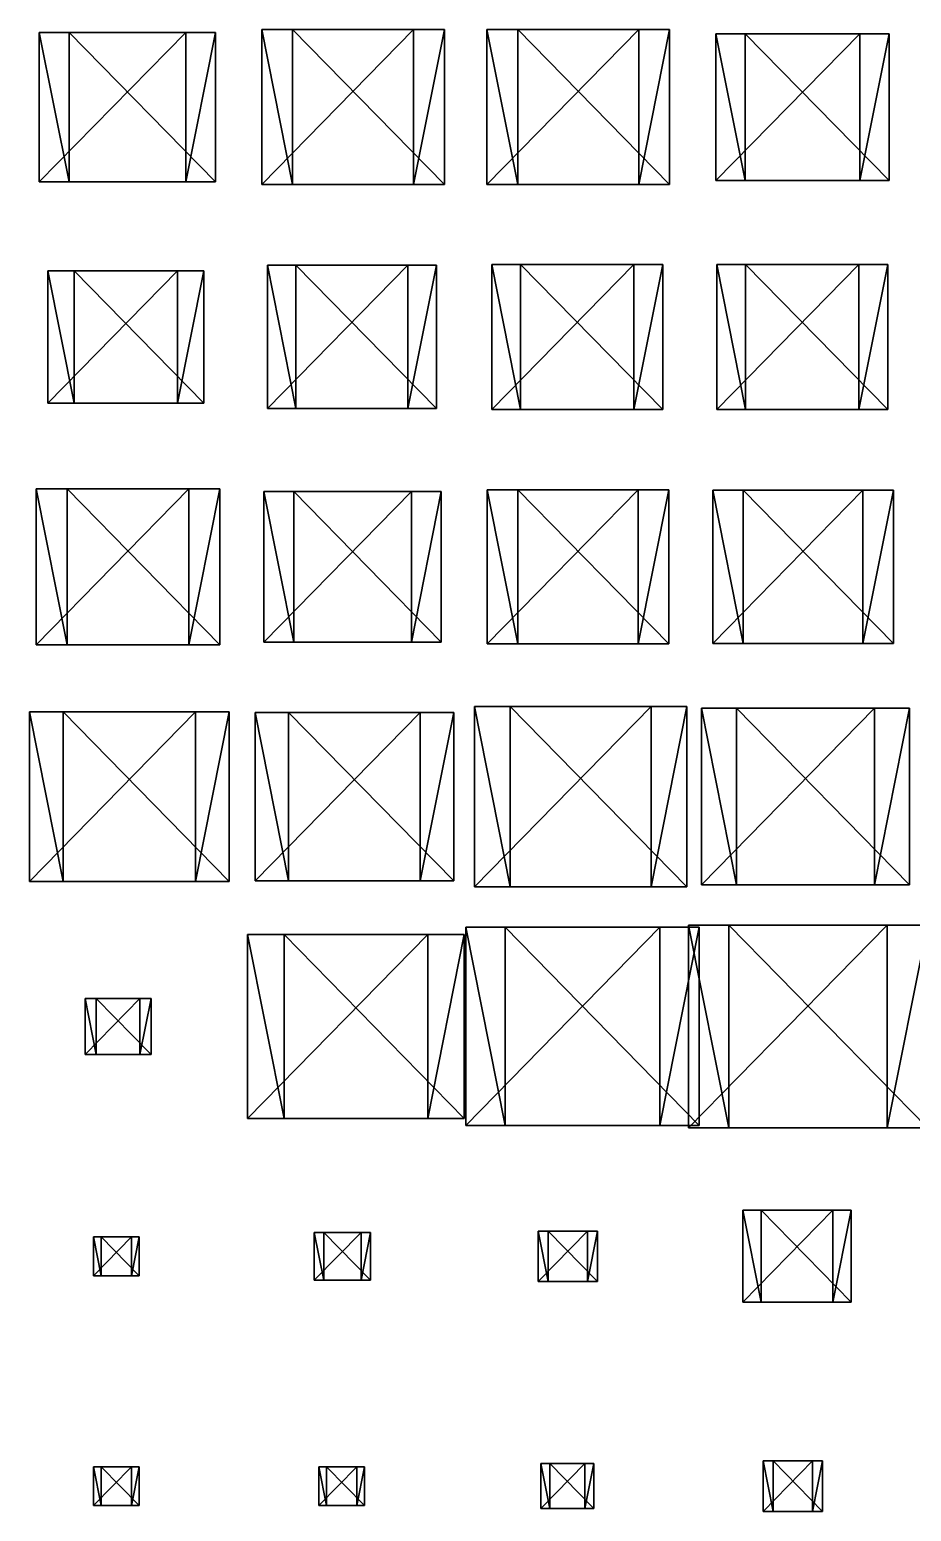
# Model space of a CAD drawing. Header units: metres. Extents: x -316 to 301, y -240 to 227.
# Drawn here: x -141.3 to -72.2, y -233 to -116.9 of the extents above; entities that cross this region are included whole.
import ezdxf

# ---------------------------------------------------------------- set-up
doc = ezdxf.new("R2010")
doc.units = ezdxf.units.M

msp = doc.modelspace()

# ---------------------------------------------------------------- linework, layer by layer
for points in [[(-140.50945, -128.85883, -452.07672), (-140.50945, -117.141174, -452.07672), (-129.02538, -117.141174, -454.40466), (-129.02527, -117.141075, -454.40457)], [(-138.1815, -128.85883, -440.59265), (-138.1815, -117.141174, -440.59265), (-140.50945, -117.141174, -452.07672), (-140.50934, -117.141075, -452.07663)], [(-140.50945, -117.141174, -452.07672), (-138.1815, -117.141174, -440.59265), (-126.69743, -117.141174, -442.9206), (-126.697334, -117.141075, -442.9205)], [(-126.69743, -117.141174, -442.9206), (-129.02538, -117.141174, -454.40466), (-140.50945, -117.141174, -452.07672), (-140.50934, -117.141075, -452.07663)], [(-129.02538, -117.141174, -454.40466), (-129.02538, -128.85883, -454.40466), (-140.50945, -128.85883, -452.07672), (-140.50934, -128.85872, -452.07663)], [(-140.50945, -117.141174, -452.07672), (-140.50945, -128.85883, -452.07672), (-138.1815, -128.85883, -440.59265), (-138.1814, -128.85872, -440.59256)], [(-126.69743, -128.85883, -442.9206), (-126.69743, -117.141174, -442.9206), (-138.1815, -117.141174, -440.59265), (-138.1814, -117.141075, -440.59256)], [(-138.1815, -117.141174, -440.59265), (-138.1815, -128.85883, -440.59265), (-126.69743, -128.85883, -442.9206), (-126.697334, -128.85872, -442.9205)], [(-129.02538, -128.85883, -454.40466), (-129.02538, -117.141174, -454.40466), (-126.69743, -117.141174, -442.9206), (-126.697334, -117.141075, -442.9205)], [(-126.69743, -117.141174, -442.9206), (-126.69743, -128.85883, -442.9206), (-129.02538, -128.85883, -454.40466), (-129.02527, -128.85872, -454.40457)], [(-123.075806, -129.07059, -455.6107), (-123.075806, -116.92941, -455.6107), (-111.17664, -116.92941, -458.02277), (-111.176544, -116.92931, -458.02267)], [(-120.66372, -129.07059, -443.71155), (-120.66372, -116.92941, -443.71155), (-123.075806, -116.92941, -455.6107), (-123.07571, -116.92931, -455.6106)], [(-123.075806, -116.92941, -455.6107), (-120.66372, -116.92941, -443.71155), (-108.76456, -116.92941, -446.12363), (-108.76446, -116.92931, -446.12354)], [(-108.76456, -116.92941, -446.12363), (-111.17664, -116.92941, -458.02277), (-123.075806, -116.92941, -455.6107), (-123.07571, -116.92931, -455.6106)], [(-111.17664, -116.92941, -458.02277), (-111.17664, -129.07059, -458.02277), (-123.075806, -129.07059, -455.6107), (-123.07571, -129.07048, -455.6106)], [(-123.075806, -116.92941, -455.6107), (-123.075806, -129.07059, -455.6107), (-120.66372, -129.07059, -443.71155), (-120.66362, -129.07048, -443.71146)], [(-108.76456, -129.07059, -446.12363), (-108.76456, -116.92941, -446.12363), (-120.66372, -116.92941, -443.71155), (-120.66362, -116.92931, -443.71146)], [(-120.66372, -116.92941, -443.71155), (-120.66372, -129.07059, -443.71155), (-108.76456, -129.07059, -446.12363), (-108.76446, -129.07048, -446.12354)], [(-111.17664, -129.07059, -458.02277), (-111.17664, -116.92941, -458.02277), (-108.76456, -116.92941, -446.12363), (-108.76446, -116.92931, -446.12354)], [(-108.76456, -116.92941, -446.12363), (-108.76456, -129.07059, -446.12363), (-111.17664, -129.07059, -458.02277), (-111.176544, -129.07048, -458.02267)], [(-105.4346, -129.07059, -459.18674), (-105.4346, -116.92941, -459.18674), (-93.53544, -116.92941, -461.59882), (-93.53534, -116.92931, -461.59872)], [(-103.022514, -129.07059, -447.2876), (-103.022514, -116.92941, -447.2876), (-105.4346, -116.92941, -459.18674), (-105.4345, -116.92931, -459.18665)], [(-105.4346, -116.92941, -459.18674), (-103.022514, -116.92941, -447.2876), (-91.12335, -116.92941, -449.69968), (-91.12325, -116.92931, -449.6996)], [(-91.12335, -116.92941, -449.69968), (-93.53544, -116.92941, -461.59882), (-105.4346, -116.92941, -459.18674), (-105.4345, -116.92931, -459.18665)], [(-93.53544, -116.92941, -461.59882), (-93.53544, -129.07059, -461.59882), (-105.4346, -129.07059, -459.18674), (-105.4345, -129.07048, -459.18665)], [(-105.4346, -116.92941, -459.18674), (-105.4346, -129.07059, -459.18674), (-103.022514, -129.07059, -447.2876), (-103.022415, -129.07048, -447.2875)], [(-91.12335, -129.07059, -449.69968), (-91.12335, -116.92941, -449.69968), (-103.022514, -116.92941, -447.2876), (-103.022415, -116.92931, -447.2875)], [(-103.022514, -116.92941, -447.2876), (-103.022514, -129.07059, -447.2876), (-91.12335, -129.07059, -449.69968), (-91.12325, -129.07048, -449.6996)], [(-93.53544, -129.07059, -461.59882), (-93.53544, -116.92941, -461.59882), (-91.12335, -116.92941, -449.69968), (-91.12325, -116.92931, -449.6996)], [(-91.12335, -116.92941, -449.69968), (-91.12335, -129.07059, -449.69968), (-93.53544, -129.07059, -461.59882), (-93.53534, -129.07048, -461.59872)], [(-87.48208, -128.75294, -462.8259), (-87.48208, -117.247055, -462.8259), (-76.20555, -117.247055, -465.11176), (-76.20545, -117.246956, -465.11166)], [(-85.19621, -128.75294, -451.54938), (-85.19621, -117.247055, -451.54938), (-87.48208, -117.247055, -462.8259), (-87.48198, -117.246956, -462.8258)], [(-87.48208, -117.247055, -462.8259), (-85.19621, -117.247055, -451.54938), (-73.919685, -117.247055, -453.83524), (-73.919586, -117.246956, -453.83514)], [(-73.919685, -117.247055, -453.83524), (-76.20555, -117.247055, -465.11176), (-87.48208, -117.247055, -462.8259), (-87.48198, -117.246956, -462.8258)], [(-76.20555, -117.247055, -465.11176), (-76.20555, -128.75294, -465.11176), (-87.48208, -128.75294, -462.8259), (-87.48198, -128.75284, -462.8258)], [(-87.48208, -117.247055, -462.8259), (-87.48208, -128.75294, -462.8259), (-85.19621, -128.75294, -451.54938), (-85.19611, -128.75284, -451.5493)], [(-73.919685, -128.75294, -453.83524), (-73.919685, -117.247055, -453.83524), (-85.19621, -117.247055, -451.54938), (-85.19611, -117.246956, -451.5493)], [(-85.19621, -117.247055, -451.54938), (-85.19621, -128.75294, -451.54938), (-73.919685, -128.75294, -453.83524), (-73.919586, -128.75284, -453.83514)], [(-76.20555, -128.75294, -465.11176), (-76.20555, -117.247055, -465.11176), (-73.919685, -117.247055, -453.83524), (-73.919586, -117.246956, -453.83514)], [(-73.919685, -117.247055, -453.83524), (-73.919685, -128.75294, -453.83524), (-76.20555, -128.75294, -465.11176), (-76.20545, -128.75284, -465.11166)], [(-85.19621, -128.75294, -451.54938), (-87.48208, -128.75294, -462.8259), (-76.20555, -128.75294, -465.11176), (-76.20545, -128.75284, -465.11166)], [(-76.20555, -128.75294, -465.11176), (-73.919685, -128.75294, -453.83524), (-85.19621, -128.75294, -451.54938), (-85.19611, -128.75284, -451.5493)], [(-138.1815, -128.85883, -440.59265), (-140.50945, -128.85883, -452.07672), (-129.02538, -128.85883, -454.40466), (-129.02527, -128.85872, -454.40457)], [(-129.02538, -128.85883, -454.40466), (-126.69743, -128.85883, -442.9206), (-138.1815, -128.85883, -440.59265), (-138.1814, -128.85872, -440.59256)], [(-120.66372, -129.07059, -443.71155), (-123.075806, -129.07059, -455.6107), (-111.17664, -129.07059, -458.02277), (-111.176544, -129.07048, -458.02267)], [(-111.17664, -129.07059, -458.02277), (-108.76456, -129.07059, -446.12363), (-120.66372, -129.07059, -443.71155), (-120.66362, -129.07048, -443.71146)], [(-103.022514, -129.07059, -447.2876), (-105.4346, -129.07059, -459.18674), (-93.53544, -129.07059, -461.59882), (-93.53534, -129.07048, -461.59872)], [(-93.53544, -129.07059, -461.59882), (-91.12335, -129.07059, -449.69968), (-103.022514, -129.07059, -447.2876), (-103.022415, -129.07048, -447.2875)], [(-122.62613, -146.61177, -455.70184), (-122.62613, -135.38823, -455.70184), (-111.62632, -135.38823, -457.9316), (-111.62622, -135.38812, -457.93152)], [(-120.396355, -146.61177, -444.70206), (-120.396355, -135.38823, -444.70206), (-122.62613, -135.38823, -455.70184), (-122.62603, -135.38812, -455.70175)], [(-122.62613, -135.38823, -455.70184), (-120.396355, -135.38823, -444.70206), (-109.396545, -135.38823, -446.93182), (-109.39645, -135.38812, -446.93173)], [(-109.396545, -135.38823, -446.93182), (-111.62632, -135.38823, -457.9316), (-122.62613, -135.38823, -455.70184), (-122.62603, -135.38812, -455.70175)], [(-111.62632, -135.38823, -457.9316), (-111.62632, -146.61177, -457.9316), (-122.62613, -146.61177, -455.70184), (-122.62603, -146.61166, -455.70175)], [(-122.62613, -135.38823, -455.70184), (-122.62613, -146.61177, -455.70184), (-120.396355, -146.61177, -444.70206), (-120.396255, -146.61166, -444.70197)], [(-109.396545, -146.61177, -446.93182), (-109.396545, -135.38823, -446.93182), (-120.396355, -135.38823, -444.70206), (-120.396255, -135.38812, -444.70197)], [(-120.396355, -135.38823, -444.70206), (-120.396355, -146.61177, -444.70206), (-109.396545, -146.61177, -446.93182), (-109.39645, -146.61166, -446.93173)], [(-111.62632, -146.61177, -457.9316), (-111.62632, -135.38823, -457.9316), (-109.396545, -135.38823, -446.93182), (-109.39645, -135.38812, -446.93173)], [(-109.396545, -135.38823, -446.93182), (-109.396545, -146.61177, -446.93182), (-111.62632, -146.61177, -457.9316), (-111.62622, -146.61166, -457.93152)], [(-105.0541, -146.68236, -459.26392), (-105.0541, -135.31764, -459.26392), (-93.91593, -135.31764, -461.52173), (-93.91583, -135.31754, -461.52164)], [(-102.79629, -146.68236, -448.12573), (-102.79629, -135.31764, -448.12573), (-105.0541, -135.31764, -459.26392), (-105.054, -135.31754, -459.26382)], [(-105.0541, -135.31764, -459.26392), (-102.79629, -135.31764, -448.12573), (-91.65812, -135.31764, -450.38354), (-91.65802, -135.31754, -450.38345)], [(-91.65812, -135.31764, -450.38354), (-93.91593, -135.31764, -461.52173), (-105.0541, -135.31764, -459.26392), (-105.054, -135.31754, -459.26382)], [(-93.91593, -135.31764, -461.52173), (-93.91593, -146.68236, -461.52173), (-105.0541, -146.68236, -459.26392), (-105.054, -146.68225, -459.26382)], [(-105.0541, -135.31764, -459.26392), (-105.0541, -146.68236, -459.26392), (-102.79629, -146.68236, -448.12573), (-102.79619, -146.68225, -448.12564)], [(-91.65812, -146.68236, -450.38354), (-91.65812, -135.31764, -450.38354), (-102.79629, -135.31764, -448.12573), (-102.79619, -135.31754, -448.12564)], [(-102.79629, -135.31764, -448.12573), (-102.79629, -146.68236, -448.12573), (-91.65812, -146.68236, -450.38354), (-91.65802, -146.68225, -450.38345)], [(-93.91593, -146.68236, -461.52173), (-93.91593, -135.31764, -461.52173), (-91.65812, -135.31764, -450.38354), (-91.65802, -135.31754, -450.38345)], [(-91.65812, -135.31764, -450.38354), (-91.65812, -146.68236, -450.38354), (-93.91593, -146.68236, -461.52173), (-93.91583, -146.68225, -461.52164)], [(-87.412895, -146.68236, -462.83994), (-87.412895, -135.31764, -462.83994), (-76.27473, -135.31764, -465.09775), (-76.27463, -135.31754, -465.09766)], [(-85.15508, -146.68236, -451.70175), (-85.15508, -135.31764, -451.70175), (-87.412895, -135.31764, -462.83994), (-87.412796, -135.31754, -462.83984)], [(-87.412895, -135.31764, -462.83994), (-85.15508, -135.31764, -451.70175), (-74.016914, -135.31764, -453.95956), (-74.016815, -135.31754, -453.95947)], [(-74.016914, -135.31764, -453.95956), (-76.27473, -135.31764, -465.09775), (-87.412895, -135.31764, -462.83994), (-87.412796, -135.31754, -462.83984)], [(-76.27473, -135.31764, -465.09775), (-76.27473, -146.68236, -465.09775), (-87.412895, -146.68236, -462.83994), (-87.412796, -146.68225, -462.83984)], [(-87.412895, -135.31764, -462.83994), (-87.412895, -146.68236, -462.83994), (-85.15508, -146.68236, -451.70175), (-85.15498, -146.68225, -451.70166)], [(-74.016914, -146.68236, -453.95956), (-74.016914, -135.31764, -453.95956), (-85.15508, -135.31764, -451.70175), (-85.15498, -135.31754, -451.70166)], [(-85.15508, -135.31764, -451.70175), (-85.15508, -146.68236, -451.70175), (-74.016914, -146.68236, -453.95956), (-74.016815, -146.68225, -453.95947)], [(-76.27473, -146.68236, -465.09775), (-76.27473, -135.31764, -465.09775), (-74.016914, -135.31764, -453.95956), (-74.016815, -135.31754, -453.95947)], [(-74.016914, -135.31764, -453.95956), (-74.016914, -146.68236, -453.95956), (-76.27473, -146.68236, -465.09775), (-76.27463, -146.68225, -465.09766)], [(-139.85222, -146.18823, -452.20996), (-139.85222, -135.81177, -452.20996), (-129.68259, -135.81177, -454.27145), (-129.68248, -135.81166, -454.27136)], [(-137.79074, -146.18823, -442.0403), (-137.79074, -135.81177, -442.0403), (-139.85222, -135.81177, -452.20996), (-139.85211, -135.81166, -452.20987)], [(-139.85222, -135.81177, -452.20996), (-137.79074, -135.81177, -442.0403), (-127.6211, -135.81177, -444.1018), (-127.621, -135.81166, -444.1017)], [(-127.6211, -135.81177, -444.1018), (-129.68259, -135.81177, -454.27145), (-139.85222, -135.81177, -452.20996), (-139.85211, -135.81166, -452.20987)], [(-129.68259, -135.81177, -454.27145), (-129.68259, -146.18823, -454.27145), (-139.85222, -146.18823, -452.20996), (-139.85211, -146.18813, -452.20987)], [(-139.85222, -135.81177, -452.20996), (-139.85222, -146.18823, -452.20996), (-137.79074, -146.18823, -442.0403), (-137.79063, -146.18813, -442.04022)], [(-127.6211, -146.18823, -444.1018), (-127.6211, -135.81177, -444.1018), (-137.79074, -135.81177, -442.0403), (-137.79063, -135.81166, -442.04022)], [(-137.79074, -135.81177, -442.0403), (-137.79074, -146.18823, -442.0403), (-127.6211, -146.18823, -444.1018), (-127.621, -146.18813, -444.1017)], [(-129.68259, -146.18823, -454.27145), (-129.68259, -135.81177, -454.27145), (-127.6211, -135.81177, -444.1018), (-127.621, -135.81166, -444.1017)], [(-127.6211, -135.81177, -444.1018), (-127.6211, -146.18823, -444.1018), (-129.68259, -146.18823, -454.27145), (-129.68248, -146.18813, -454.27136)], [(-137.79074, -146.18823, -442.0403), (-139.85222, -146.18823, -452.20996), (-129.68259, -146.18823, -454.27145), (-129.68248, -146.18813, -454.27136)], [(-129.68259, -146.18823, -454.27145), (-127.6211, -146.18823, -444.1018), (-137.79074, -146.18823, -442.0403), (-137.79063, -146.18813, -442.04022)], [(-120.396355, -146.61177, -444.70206), (-122.62613, -146.61177, -455.70184), (-111.62632, -146.61177, -457.9316), (-111.62622, -146.61166, -457.93152)], [(-111.62632, -146.61177, -457.9316), (-109.396545, -146.61177, -446.93182), (-120.396355, -146.61177, -444.70206), (-120.396255, -146.61166, -444.70197)], [(-102.79629, -146.68236, -448.12573), (-105.0541, -146.68236, -459.26392), (-93.91593, -146.68236, -461.52173), (-93.91583, -146.68225, -461.52164)], [(-93.91593, -146.68236, -461.52173), (-91.65812, -146.68236, -450.38354), (-102.79629, -146.68236, -448.12573), (-102.79619, -146.68225, -448.12564)], [(-85.15508, -146.68236, -451.70175), (-87.412895, -146.68236, -462.83994), (-76.27473, -146.68236, -465.09775), (-76.27463, -146.68225, -465.09766)], [(-76.27473, -146.68236, -465.09775), (-74.016914, -146.68236, -453.95956), (-85.15508, -146.68236, -451.70175), (-85.15498, -146.68225, -451.70166)], [(-140.75157, -165.10588, -452.02765), (-140.75157, -152.89412, -452.02765), (-128.78323, -152.89412, -454.45377), (-128.78313, -152.89401, -454.45367)], [(-138.32547, -165.10588, -440.0593), (-138.32547, -152.89412, -440.0593), (-140.75157, -152.89412, -452.02765), (-140.75146, -152.89401, -452.02756)], [(-140.75157, -152.89412, -452.02765), (-138.32547, -152.89412, -440.0593), (-126.35713, -152.89412, -442.4854), (-126.35703, -152.89401, -442.48532)], [(-126.35713, -152.89412, -442.4854), (-128.78323, -152.89412, -454.45377), (-140.75157, -152.89412, -452.02765), (-140.75146, -152.89401, -452.02756)], [(-128.78323, -152.89412, -454.45377), (-128.78323, -165.10588, -454.45377), (-140.75157, -165.10588, -452.02765), (-140.75146, -165.10577, -452.02756)], [(-140.75157, -152.89412, -452.02765), (-140.75157, -165.10588, -452.02765), (-138.32547, -165.10588, -440.0593), (-138.32536, -165.10577, -440.0592)], [(-126.35713, -165.10588, -442.4854), (-126.35713, -152.89412, -442.4854), (-138.32547, -152.89412, -440.0593), (-138.32536, -152.89401, -440.0592)], [(-138.32547, -152.89412, -440.0593), (-138.32547, -165.10588, -440.0593), (-126.35713, -165.10588, -442.4854), (-126.35703, -165.10577, -442.48532)], [(-128.78323, -165.10588, -454.45377), (-128.78323, -152.89412, -454.45377), (-126.35713, -152.89412, -442.4854), (-126.35703, -152.89401, -442.48532)], [(-126.35713, -152.89412, -442.4854), (-126.35713, -165.10588, -442.4854), (-128.78323, -165.10588, -454.45377), (-128.78313, -165.10577, -454.45367)], [(-122.902855, -164.89412, -455.64578), (-122.902855, -153.10588, -455.64578), (-111.3496, -153.10588, -457.98773), (-111.3495, -153.10577, -457.98764)], [(-120.56089, -164.89412, -444.09253), (-120.56089, -153.10588, -444.09253), (-122.902855, -153.10588, -455.64578), (-122.902756, -153.10577, -455.6457)], [(-122.902855, -153.10588, -455.64578), (-120.56089, -153.10588, -444.09253), (-109.00764, -153.10588, -446.43448), (-109.00754, -153.10577, -446.4344)], [(-109.00764, -153.10588, -446.43448), (-111.3496, -153.10588, -457.98773), (-122.902855, -153.10588, -455.64578), (-122.902756, -153.10577, -455.6457)], [(-111.3496, -153.10588, -457.98773), (-111.3496, -164.89412, -457.98773), (-122.902855, -164.89412, -455.64578), (-122.902756, -164.89401, -455.6457)], [(-122.902855, -153.10588, -455.64578), (-122.902855, -164.89412, -455.64578), (-120.56089, -164.89412, -444.09253), (-120.56079, -164.89401, -444.09244)], [(-109.00764, -164.89412, -446.43448), (-109.00764, -153.10588, -446.43448), (-120.56089, -153.10588, -444.09253), (-120.56079, -153.10577, -444.09244)], [(-120.56089, -153.10588, -444.09253), (-120.56089, -164.89412, -444.09253), (-109.00764, -164.89412, -446.43448), (-109.00754, -164.89401, -446.4344)], [(-111.3496, -164.89412, -457.98773), (-111.3496, -153.10588, -457.98773), (-109.00764, -153.10588, -446.43448), (-109.00754, -153.10577, -446.4344)], [(-109.00764, -153.10588, -446.43448), (-109.00764, -164.89412, -446.43448), (-111.3496, -164.89412, -457.98773), (-111.3495, -164.89401, -457.98764)], [(-105.40002, -165.0353, -459.1938), (-105.40002, -152.9647, -459.1938), (-93.57003, -152.9647, -461.59183), (-93.56993, -152.9646, -461.59174)], [(-103.00196, -165.0353, -447.3638), (-103.00196, -152.9647, -447.3638), (-105.40002, -152.9647, -459.1938), (-105.39992, -152.9646, -459.1937)], [(-105.40002, -152.9647, -459.1938), (-103.00196, -152.9647, -447.3638), (-91.171974, -152.9647, -449.76184), (-91.171875, -152.9646, -449.76175)], [(-91.171974, -152.9647, -449.76184), (-93.57003, -152.9647, -461.59183), (-105.40002, -152.9647, -459.1938), (-105.39992, -152.9646, -459.1937)], [(-93.57003, -152.9647, -461.59183), (-93.57003, -165.0353, -461.59183), (-105.40002, -165.0353, -459.1938), (-105.39992, -165.03519, -459.1937)], [(-105.40002, -152.9647, -459.1938), (-105.40002, -165.0353, -459.1938), (-103.00196, -165.0353, -447.3638), (-103.00186, -165.03519, -447.3637)], [(-91.171974, -165.0353, -449.76184), (-91.171974, -152.9647, -449.76184), (-103.00196, -152.9647, -447.3638), (-103.00186, -152.9646, -447.3637)], [(-103.00196, -152.9647, -447.3638), (-103.00196, -165.0353, -447.3638), (-91.171974, -165.0353, -449.76184), (-91.171875, -165.03519, -449.76175)], [(-93.57003, -165.0353, -461.59183), (-93.57003, -152.9647, -461.59183), (-91.171974, -152.9647, -449.76184), (-91.171875, -152.9646, -449.76175)], [(-91.171974, -152.9647, -449.76184), (-91.171974, -165.0353, -449.76184), (-93.57003, -165.0353, -461.59183), (-93.56993, -165.03519, -461.59174)], [(-87.72421, -165, -462.77682), (-87.72421, -153, -462.77682), (-75.96341, -153, -465.16086), (-75.96331, -152.9999, -465.16077)], [(-85.34018, -165, -451.01602), (-85.34018, -153, -451.01602), (-87.72421, -153, -462.77682), (-87.72411, -152.9999, -462.77673)], [(-87.72421, -153, -462.77682), (-85.34018, -153, -451.01602), (-73.57938, -153, -453.40005), (-73.57928, -152.9999, -453.39996)], [(-73.57938, -153, -453.40005), (-75.96341, -153, -465.16086), (-87.72421, -153, -462.77682), (-87.72411, -152.9999, -462.77673)], [(-75.96341, -153, -465.16086), (-75.96341, -165, -465.16086), (-87.72421, -165, -462.77682), (-87.72411, -164.9999, -462.77673)], [(-87.72421, -153, -462.77682), (-87.72421, -165, -462.77682), (-85.34018, -165, -451.01602), (-85.34008, -164.9999, -451.01593)], [(-73.57938, -165, -453.40005), (-73.57938, -153, -453.40005), (-85.34018, -153, -451.01602), (-85.34008, -152.9999, -451.01593)], [(-85.34018, -153, -451.01602), (-85.34018, -165, -451.01602), (-73.57938, -165, -453.40005), (-73.57928, -164.9999, -453.39996)], [(-75.96341, -165, -465.16086), (-75.96341, -153, -465.16086), (-73.57938, -153, -453.40005), (-73.57928, -152.9999, -453.39996)], [(-73.57938, -153, -453.40005), (-73.57938, -165, -453.40005), (-75.96341, -165, -465.16086), (-75.96331, -164.9999, -465.16077)], [(-138.32547, -165.10588, -440.0593), (-140.75157, -165.10588, -452.02765), (-128.78323, -165.10588, -454.45377), (-128.78313, -165.10577, -454.45367)], [(-128.78323, -165.10588, -454.45377), (-126.35713, -165.10588, -442.4854), (-138.32547, -165.10588, -440.0593), (-138.32536, -165.10577, -440.0592)], [(-120.56089, -164.89412, -444.09253), (-122.902855, -164.89412, -455.64578), (-111.3496, -164.89412, -457.98773), (-111.3495, -164.89401, -457.98764)], [(-111.3496, -164.89412, -457.98773), (-109.00764, -164.89412, -446.43448), (-120.56089, -164.89412, -444.09253), (-120.56079, -164.89401, -444.09244)], [(-103.00196, -165.0353, -447.3638), (-105.40002, -165.0353, -459.1938), (-93.57003, -165.0353, -461.59183), (-93.56993, -165.03519, -461.59174)], [(-93.57003, -165.0353, -461.59183), (-91.171974, -165.0353, -449.76184), (-103.00196, -165.0353, -447.3638), (-103.00186, -165.03519, -447.3637)], [(-85.34018, -165, -451.01602), (-87.72421, -165, -462.77682), (-75.96341, -165, -465.16086), (-75.96331, -164.9999, -465.16077)], [(-75.96341, -165, -465.16086), (-73.57938, -165, -453.40005), (-85.34018, -165, -451.01602), (-85.34008, -164.9999, -451.01593)], [(-141.27045, -183.6353, -451.9225), (-141.27045, -170.3647, -451.9225), (-128.26439, -170.3647, -454.55893), (-128.26428, -170.3646, -454.55884)], [(-138.63399, -183.6353, -438.9164), (-138.63399, -170.3647, -438.9164), (-141.27045, -170.3647, -451.9225), (-141.27034, -170.3646, -451.9224)], [(-141.27045, -170.3647, -451.9225), (-138.63399, -170.3647, -438.9164), (-125.62793, -170.3647, -441.55286), (-125.62783, -170.3646, -441.55276)], [(-125.62793, -170.3647, -441.55286), (-128.26439, -170.3647, -454.55893), (-141.27045, -170.3647, -451.9225), (-141.27034, -170.3646, -451.9224)], [(-128.26439, -170.3647, -454.55893), (-128.26439, -183.6353, -454.55893), (-141.27045, -183.6353, -451.9225), (-141.27034, -183.6352, -451.9224)], [(-141.27045, -170.3647, -451.9225), (-141.27045, -183.6353, -451.9225), (-138.63399, -183.6353, -438.9164), (-138.63388, -183.6352, -438.91632)], [(-125.62793, -183.6353, -441.55286), (-125.62793, -170.3647, -441.55286), (-138.63399, -170.3647, -438.9164), (-138.63388, -170.3646, -438.91632)], [(-138.63399, -170.3647, -438.9164), (-138.63399, -183.6353, -438.9164), (-125.62793, -183.6353, -441.55286), (-125.62783, -183.6352, -441.55276)], [(-128.26439, -183.6353, -454.55893), (-128.26439, -170.3647, -454.55893), (-125.62793, -170.3647, -441.55286), (-125.62783, -170.3646, -441.55276)], [(-125.62793, -170.3647, -441.55286), (-125.62793, -183.6353, -441.55286), (-128.26439, -183.6353, -454.55893), (-128.26428, -183.6352, -454.55884)], [(-123.59466, -183.6, -455.50552), (-123.59466, -170.4, -455.50552), (-110.65778, -170.4, -458.12796), (-110.657684, -170.39989, -458.12787)], [(-120.97222, -183.6, -442.56863), (-120.97222, -170.4, -442.56863), (-123.59466, -170.4, -455.50552), (-123.59456, -170.39989, -455.50543)], [(-123.59466, -170.4, -455.50552), (-120.97222, -170.4, -442.56863), (-108.03535, -170.4, -445.19107), (-108.03525, -170.39989, -445.19098)], [(-108.03535, -170.4, -445.19107), (-110.65778, -170.4, -458.12796), (-123.59466, -170.4, -455.50552), (-123.59456, -170.39989, -455.50543)], [(-110.65778, -170.4, -458.12796), (-110.65778, -183.6, -458.12796), (-123.59466, -183.6, -455.50552), (-123.59456, -183.5999, -455.50543)], [(-123.59466, -170.4, -455.50552), (-123.59466, -183.6, -455.50552), (-120.97222, -183.6, -442.56863), (-120.97212, -183.5999, -442.56854)], [(-108.03535, -183.6, -445.19107), (-108.03535, -170.4, -445.19107), (-120.97222, -170.4, -442.56863), (-120.97212, -170.39989, -442.56854)], [(-120.97222, -170.4, -442.56863), (-120.97222, -183.6, -442.56863), (-108.03535, -183.6, -445.19107), (-108.03525, -183.5999, -445.19098)], [(-110.65778, -183.6, -458.12796), (-110.65778, -170.4, -458.12796), (-108.03535, -170.4, -445.19107), (-108.03525, -170.39989, -445.19098)], [(-108.03535, -170.4, -445.19107), (-108.03535, -183.6, -445.19107), (-110.65778, -183.6, -458.12796), (-110.657684, -183.5999, -458.12787)], [(-106.40313, -184.05882, -458.99042), (-106.40313, -169.94118, -458.99042), (-92.566895, -169.94118, -461.79517), (-92.566795, -169.94107, -461.79507)], [(-103.59839, -184.05882, -445.15417), (-103.59839, -169.94118, -445.15417), (-106.40313, -169.94118, -458.99042), (-106.40303, -169.94107, -458.99033)], [(-106.40313, -169.94118, -458.99042), (-103.59839, -169.94118, -445.15417), (-89.76215, -169.94118, -447.95892), (-89.762054, -169.94107, -447.95883)], [(-89.76215, -169.94118, -447.95892), (-92.566895, -169.94118, -461.79517), (-106.40313, -169.94118, -458.99042), (-106.40303, -169.94107, -458.99033)], [(-92.566895, -169.94118, -461.79517), (-92.566895, -184.05882, -461.79517), (-106.40313, -184.05882, -458.99042), (-106.40303, -184.05872, -458.99033)], [(-106.40313, -169.94118, -458.99042), (-106.40313, -184.05882, -458.99042), (-103.59839, -184.05882, -445.15417), (-103.59829, -184.05872, -445.15408)], [(-89.76215, -184.05882, -447.95892), (-89.76215, -169.94118, -447.95892), (-103.59839, -169.94118, -445.15417), (-103.59829, -169.94107, -445.15408)], [(-103.59839, -169.94118, -445.15417), (-103.59839, -184.05882, -445.15417), (-89.76215, -184.05882, -447.95892), (-89.762054, -184.05872, -447.95883)], [(-92.566895, -184.05882, -461.79517), (-92.566895, -169.94118, -461.79517), (-89.76215, -169.94118, -447.95892), (-89.762054, -169.94107, -447.95883)], [(-89.76215, -169.94118, -447.95892), (-89.76215, -184.05882, -447.95892), (-92.566895, -184.05882, -461.79517), (-92.566795, -184.05872, -461.79507)], [(-88.623566, -183.91765, -462.5945), (-88.623566, -170.08235, -462.5945), (-75.06405, -170.08235, -465.34317), (-75.06395, -170.08224, -465.34308)], [(-85.874916, -183.91765, -449.035), (-85.874916, -170.08235, -449.035), (-88.623566, -170.08235, -462.5945), (-88.62347, -170.08224, -462.59442)], [(-88.623566, -170.08235, -462.5945), (-85.874916, -170.08235, -449.035), (-72.3154, -170.08235, -451.78366), (-72.3153, -170.08224, -451.78357)], [(-72.3154, -170.08235, -451.78366), (-75.06405, -170.08235, -465.34317), (-88.623566, -170.08235, -462.5945), (-88.62347, -170.08224, -462.59442)], [(-75.06405, -170.08235, -465.34317), (-75.06405, -183.91765, -465.34317), (-88.623566, -183.91765, -462.5945), (-88.62347, -183.91754, -462.59442)], [(-88.623566, -170.08235, -462.5945), (-88.623566, -183.91765, -462.5945), (-85.874916, -183.91765, -449.035), (-85.87482, -183.91754, -449.0349)], [(-72.3154, -183.91765, -451.78366), (-72.3154, -170.08235, -451.78366), (-85.874916, -170.08235, -449.035), (-85.87482, -170.08224, -449.0349)], [(-85.874916, -170.08235, -449.035), (-85.874916, -183.91765, -449.035), (-72.3154, -183.91765, -451.78366), (-72.3153, -183.91754, -451.78357)], [(-75.06405, -183.91765, -465.34317), (-75.06405, -170.08235, -465.34317), (-72.3154, -170.08235, -451.78366), (-72.3153, -170.08224, -451.78357)], [(-72.3154, -170.08235, -451.78366), (-72.3154, -183.91765, -451.78366), (-75.06405, -183.91765, -465.34317), (-75.06395, -183.91754, -465.34308)], [(-138.63399, -183.6353, -438.9164), (-141.27045, -183.6353, -451.9225), (-128.26439, -183.6353, -454.55893), (-128.26428, -183.6352, -454.55884)], [(-128.26439, -183.6353, -454.55893), (-125.62793, -183.6353, -441.55286), (-138.63399, -183.6353, -438.9164), (-138.63388, -183.6352, -438.91632)], [(-120.97222, -183.6, -442.56863), (-123.59466, -183.6, -455.50552), (-110.65778, -183.6, -458.12796), (-110.657684, -183.5999, -458.12787)], [(-110.65778, -183.6, -458.12796), (-108.03535, -183.6, -445.19107), (-120.97222, -183.6, -442.56863), (-120.97212, -183.5999, -442.56854)], [(-103.59839, -184.05882, -445.15417), (-106.40313, -184.05882, -458.99042), (-92.566895, -184.05882, -461.79517), (-92.566795, -184.05872, -461.79507)], [(-92.566895, -184.05882, -461.79517), (-89.76215, -184.05882, -447.95892), (-103.59839, -184.05882, -445.15417), (-103.59829, -184.05872, -445.15408)], [(-85.874916, -183.91765, -449.035), (-88.623566, -183.91765, -462.5945), (-75.06405, -183.91765, -465.34317), (-75.06395, -183.91754, -465.34308)], [(-75.06405, -183.91765, -465.34317), (-72.3154, -183.91765, -451.78366), (-85.874916, -183.91765, -449.035), (-85.87482, -183.91754, -449.0349)], [(-124.1827, -202.2, -455.38632), (-124.1827, -187.8, -455.38632), (-110.06974, -187.8, -458.24716), (-110.06964, -187.7999, -458.24707)], [(-121.32186, -202.2, -441.27335), (-121.32186, -187.8, -441.27335), (-124.1827, -187.8, -455.38632), (-124.1826, -187.7999, -455.38623)], [(-124.1827, -187.8, -455.38632), (-121.32186, -187.8, -441.27335), (-107.2089, -187.8, -444.1342), (-107.2088, -187.7999, -444.1341)], [(-107.2089, -187.8, -444.1342), (-110.06974, -187.8, -458.24716), (-124.1827, -187.8, -455.38632), (-124.1826, -187.7999, -455.38623)], [(-110.06974, -187.8, -458.24716), (-110.06974, -202.2, -458.24716), (-124.1827, -202.2, -455.38632), (-124.1826, -202.19989, -455.38623)], [(-124.1827, -187.8, -455.38632), (-124.1827, -202.2, -455.38632), (-121.32186, -202.2, -441.27335), (-121.32176, -202.19989, -441.27325)], [(-107.2089, -202.2, -444.1342), (-107.2089, -187.8, -444.1342), (-121.32186, -187.8, -441.27335), (-121.32176, -187.7999, -441.27325)], [(-121.32186, -187.8, -441.27335), (-121.32186, -202.2, -441.27335), (-107.2089, -202.2, -444.1342), (-107.2088, -202.19989, -444.1341)], [(-110.06974, -202.2, -458.24716), (-110.06974, -187.8, -458.24716), (-107.2089, -187.8, -444.1342), (-107.2088, -187.7999, -444.1341)], [(-107.2089, -187.8, -444.1342), (-107.2089, -202.2, -444.1342), (-110.06974, -202.2, -458.24716), (-110.06964, -202.19989, -458.24707)], [(-107.094955, -202.76471, -458.8502), (-107.094955, -187.23529, -458.8502), (-91.87509, -187.23529, -461.9354), (-91.87499, -187.23518, -461.9353)], [(-104.009735, -202.76471, -443.63034), (-104.009735, -187.23529, -443.63034), (-107.094955, -187.23529, -458.8502), (-107.09486, -187.23518, -458.8501)], [(-107.094955, -187.23529, -458.8502), (-104.009735, -187.23529, -443.63034), (-88.78987, -187.23529, -446.71555), (-88.78977, -187.23518, -446.71545)], [(-88.78987, -187.23529, -446.71555), (-91.87509, -187.23529, -461.9354), (-107.094955, -187.23529, -458.8502), (-107.09486, -187.23518, -458.8501)], [(-91.87509, -187.23529, -461.9354), (-91.87509, -202.76471, -461.9354), (-107.094955, -202.76471, -458.8502), (-107.09486, -202.7646, -458.8501)], [(-107.094955, -187.23529, -458.8502), (-107.094955, -202.76471, -458.8502), (-104.009735, -202.76471, -443.63034), (-104.009636, -202.7646, -443.63025)], [(-88.78987, -202.76471, -446.71555), (-88.78987, -187.23529, -446.71555), (-104.009735, -187.23529, -443.63034), (-104.009636, -187.23518, -443.63025)], [(-104.009735, -187.23529, -443.63034), (-104.009735, -202.76471, -443.63034), (-88.78987, -202.76471, -446.71555), (-88.78977, -202.7646, -446.71545)], [(-91.87509, -202.76471, -461.9354), (-91.87509, -187.23529, -461.9354), (-88.78987, -187.23529, -446.71555), (-88.78977, -187.23518, -446.71545)], [(-88.78987, -187.23529, -446.71555), (-88.78987, -202.76471, -446.71555), (-91.87509, -202.76471, -461.9354), (-91.87499, -202.7646, -461.9353)], [(-89.62669, -202.94118, -462.39117), (-89.62669, -187.05882, -462.39117), (-74.06093, -187.05882, -465.5465), (-74.06083, -187.05872, -465.54642)], [(-86.47136, -202.94118, -446.82544), (-86.47136, -187.05882, -446.82544), (-89.62669, -187.05882, -462.39117), (-89.626595, -187.05872, -462.39108)], [(-89.62669, -187.05882, -462.39117), (-86.47136, -187.05882, -446.82544), (-70.905594, -187.05882, -449.98077), (-70.905495, -187.05872, -449.98068)], [(-70.905594, -187.05882, -449.98077), (-74.06093, -187.05882, -465.5465), (-89.62669, -187.05882, -462.39117), (-89.626595, -187.05872, -462.39108)], [(-74.06093, -187.05882, -465.5465), (-74.06093, -202.94118, -465.5465), (-89.62669, -202.94118, -462.39117), (-89.626595, -202.94107, -462.39108)], [(-89.62669, -187.05882, -462.39117), (-89.62669, -202.94118, -462.39117), (-86.47136, -202.94118, -446.82544), (-86.47126, -202.94107, -446.82535)], [(-70.905594, -202.94118, -449.98077), (-70.905594, -187.05882, -449.98077), (-86.47136, -187.05882, -446.82544), (-86.47126, -187.05872, -446.82535)], [(-86.47136, -187.05882, -446.82544), (-86.47136, -202.94118, -446.82544), (-70.905594, -202.94118, -449.98077), (-70.905495, -202.94107, -449.98068)], [(-74.06093, -202.94118, -465.5465), (-74.06093, -187.05882, -465.5465), (-70.905594, -187.05882, -449.98077), (-70.905495, -187.05872, -449.98068)], [(-70.905594, -187.05882, -449.98077), (-70.905594, -202.94118, -449.98077), (-74.06093, -202.94118, -465.5465), (-74.06083, -202.94107, -465.54642)], [(-136.91202, -197.18823, -452.80597), (-136.91202, -192.81177, -452.80597), (-132.62279, -192.81177, -453.67545), (-132.62268, -192.81166, -453.67535)], [(-136.04256, -197.18823, -448.51675), (-136.04256, -192.81177, -448.51675), (-136.91202, -192.81177, -452.80597), (-136.91191, -192.81166, -452.80588)], [(-136.91202, -192.81177, -452.80597), (-136.04256, -192.81177, -448.51675), (-131.75333, -192.81177, -449.38623), (-131.75322, -192.81166, -449.38614)], [(-131.75333, -192.81177, -449.38623), (-132.62279, -192.81177, -453.67545), (-136.91202, -192.81177, -452.80597), (-136.91191, -192.81166, -452.80588)], [(-132.62279, -192.81177, -453.67545), (-132.62279, -197.18823, -453.67545), (-136.91202, -197.18823, -452.80597), (-136.91191, -197.18813, -452.80588)], [(-136.91202, -192.81177, -452.80597), (-136.91202, -197.18823, -452.80597), (-136.04256, -197.18823, -448.51675), (-136.04245, -197.18813, -448.51666)], [(-131.75333, -197.18823, -449.38623), (-131.75333, -192.81177, -449.38623), (-136.04256, -192.81177, -448.51675), (-136.04245, -192.81166, -448.51666)], [(-136.04256, -192.81177, -448.51675), (-136.04256, -197.18823, -448.51675), (-131.75333, -197.18823, -449.38623), (-131.75322, -197.18813, -449.38614)], [(-132.62279, -197.18823, -453.67545), (-132.62279, -192.81177, -453.67545), (-131.75333, -192.81177, -449.38623), (-131.75322, -192.81166, -449.38614)], [(-131.75333, -192.81177, -449.38623), (-131.75333, -197.18823, -449.38623), (-132.62279, -197.18823, -453.67545), (-132.62268, -197.18813, -453.67535)], [(-136.04256, -197.18823, -448.51675), (-136.91202, -197.18823, -452.80597), (-132.62279, -197.18823, -453.67545), (-132.62268, -197.18813, -453.67535)], [(-132.62279, -197.18823, -453.67545), (-131.75333, -197.18823, -449.38623), (-136.04256, -197.18823, -448.51675), (-136.04245, -197.18813, -448.51666)], [(-121.32186, -202.2, -441.27335), (-124.1827, -202.2, -455.38632), (-110.06974, -202.2, -458.24716), (-110.06964, -202.19989, -458.24707)], [(-110.06974, -202.2, -458.24716), (-107.2089, -202.2, -444.1342), (-121.32186, -202.2, -441.27335), (-121.32176, -202.19989, -441.27325)], [(-104.009735, -202.76471, -443.63034), (-107.094955, -202.76471, -458.8502), (-91.87509, -202.76471, -461.9354), (-91.87499, -202.7646, -461.9353)], [(-91.87509, -202.76471, -461.9354), (-88.78987, -202.76471, -446.71555), (-104.009735, -202.76471, -443.63034), (-104.009636, -202.7646, -443.63025)], [(-86.47136, -202.94118, -446.82544), (-89.62669, -202.94118, -462.39117), (-74.06093, -202.94118, -465.5465), (-74.06083, -202.94107, -465.54642)], [(-74.06093, -202.94118, -465.5465), (-70.905594, -202.94118, -449.98077), (-86.47136, -202.94118, -446.82544), (-86.47126, -202.94107, -446.82535)], [(-85.37205, -216.6, -463.25363), (-85.37205, -209.4, -463.25363), (-78.31557, -209.4, -464.68405), (-78.31547, -209.39989, -464.68396)], [(-83.941635, -216.6, -456.19717), (-83.941635, -209.4, -456.19717), (-85.37205, -209.4, -463.25363), (-85.37195, -209.39989, -463.25354)], [(-85.37205, -209.4, -463.25363), (-83.941635, -209.4, -456.19717), (-76.885155, -209.4, -457.6276), (-76.885056, -209.39989, -457.6275)], [(-76.885155, -209.4, -457.6276), (-78.31557, -209.4, -464.68405), (-85.37205, -209.4, -463.25363), (-85.37195, -209.39989, -463.25354)], [(-78.31557, -209.4, -464.68405), (-78.31557, -216.6, -464.68405), (-85.37205, -216.6, -463.25363), (-85.37195, -216.5999, -463.25354)], [(-85.37205, -209.4, -463.25363), (-85.37205, -216.6, -463.25363), (-83.941635, -216.6, -456.19717), (-83.941536, -216.5999, -456.19708)], [(-76.885155, -216.6, -457.6276), (-76.885155, -209.4, -457.6276), (-83.941635, -209.4, -456.19717), (-83.941536, -209.39989, -456.19708)], [(-83.941635, -209.4, -456.19717), (-83.941635, -216.6, -456.19717), (-76.885155, -216.6, -457.6276), (-76.885056, -216.5999, -457.6275)], [(-78.31557, -216.6, -464.68405), (-78.31557, -209.4, -464.68405), (-76.885155, -209.4, -457.6276), (-76.885056, -209.39989, -457.6275)], [(-76.885155, -209.4, -457.6276), (-76.885155, -216.6, -457.6276), (-78.31557, -216.6, -464.68405), (-78.31547, -216.5999, -464.68396)], [(-118.959526, -214.87059, -456.44513), (-118.959526, -211.12941, -456.44513), (-115.29292, -211.12941, -457.1884), (-115.29282, -211.1293, -457.1883)], [(-118.21626, -214.87059, -452.77853), (-118.21626, -211.12941, -452.77853), (-118.959526, -211.12941, -456.44513), (-118.95943, -211.1293, -456.44504)], [(-118.959526, -211.12941, -456.44513), (-118.21626, -211.12941, -452.77853), (-114.54966, -211.12941, -453.5218), (-114.54956, -211.1293, -453.5217)], [(-114.54966, -211.12941, -453.5218), (-115.29292, -211.12941, -457.1884), (-118.959526, -211.12941, -456.44513), (-118.95943, -211.1293, -456.44504)], [(-115.29292, -211.12941, -457.1884), (-115.29292, -214.87059, -457.1884), (-118.959526, -214.87059, -456.44513), (-118.95943, -214.87048, -456.44504)], [(-118.959526, -211.12941, -456.44513), (-118.959526, -214.87059, -456.44513), (-118.21626, -214.87059, -452.77853), (-118.21616, -214.87048, -452.77844)], [(-114.54966, -214.87059, -453.5218), (-114.54966, -211.12941, -453.5218), (-118.21626, -211.12941, -452.77853), (-118.21616, -211.1293, -452.77844)], [(-118.21626, -211.12941, -452.77853), (-118.21626, -214.87059, -452.77853), (-114.54966, -214.87059, -453.5218), (-114.54956, -214.87048, -453.5217)], [(-115.29292, -214.87059, -457.1884), (-115.29292, -211.12941, -457.1884), (-114.54966, -211.12941, -453.5218), (-114.54956, -211.1293, -453.5217)], [(-114.54966, -211.12941, -453.5218), (-114.54966, -214.87059, -453.5218), (-115.29292, -214.87059, -457.1884), (-115.29282, -214.87048, -457.1883)], [(-101.42208, -214.97647, -460.00012), (-101.42208, -211.02353, -460.00012), (-97.547935, -211.02353, -460.78546), (-97.54784, -211.02342, -460.78537)], [(-100.63676, -214.97647, -456.12598), (-100.63676, -211.02353, -456.12598), (-101.42208, -211.02353, -460.00012), (-101.42198, -211.02342, -460.00003)], [(-101.42208, -211.02353, -460.00012), (-100.63676, -211.02353, -456.12598), (-96.76261, -211.02353, -456.91132), (-96.76251, -211.02342, -456.91122)], [(-96.76261, -211.02353, -456.91132), (-97.547935, -211.02353, -460.78546), (-101.42208, -211.02353, -460.00012), (-101.42198, -211.02342, -460.00003)], [(-97.547935, -211.02353, -460.78546), (-97.547935, -214.97647, -460.78546), (-101.42208, -214.97647, -460.00012), (-101.42198, -214.97636, -460.00003)], [(-101.42208, -211.02353, -460.00012), (-101.42208, -214.97647, -460.00012), (-100.63676, -214.97647, -456.12598), (-100.63666, -214.97636, -456.1259)], [(-96.76261, -214.97647, -456.91132), (-96.76261, -211.02353, -456.91132), (-100.63676, -211.02353, -456.12598), (-100.63666, -211.02342, -456.1259)], [(-100.63676, -211.02353, -456.12598), (-100.63676, -214.97647, -456.12598), (-96.76261, -214.97647, -456.91132), (-96.76251, -214.97636, -456.91122)], [(-97.547935, -214.97647, -460.78546), (-97.547935, -211.02353, -460.78546), (-96.76261, -211.02353, -456.91132), (-96.76251, -211.02342, -456.91122)], [(-96.76261, -211.02353, -456.91132), (-96.76261, -214.97647, -456.91132), (-97.547935, -214.97647, -460.78546), (-97.54784, -214.97636, -460.78537)], [(-136.2548, -214.51765, -452.93918), (-136.2548, -211.48235, -452.93918), (-133.28001, -211.48235, -453.5422), (-133.2799, -211.48224, -453.5421)], [(-135.65178, -214.51765, -449.9644), (-135.65178, -211.48235, -449.9644), (-136.2548, -211.48235, -452.93918), (-136.2547, -211.48224, -452.9391)], [(-136.2548, -211.48235, -452.93918), (-135.65178, -211.48235, -449.9644), (-132.67699, -211.48235, -450.5674), (-132.67688, -211.48224, -450.56732)], [(-132.67699, -211.48235, -450.5674), (-133.28001, -211.48235, -453.5422), (-136.2548, -211.48235, -452.93918), (-136.2547, -211.48224, -452.9391)], [(-133.28001, -211.48235, -453.5422), (-133.28001, -214.51765, -453.5422), (-136.2548, -214.51765, -452.93918), (-136.2547, -214.51755, -452.9391)], [(-136.2548, -211.48235, -452.93918), (-136.2548, -214.51765, -452.93918), (-135.65178, -214.51765, -449.9644), (-135.65167, -214.51755, -449.9643)], [(-132.67699, -214.51765, -450.5674), (-132.67699, -211.48235, -450.5674), (-135.65178, -211.48235, -449.9644), (-135.65167, -211.48224, -449.9643)], [(-135.65178, -211.48235, -449.9644), (-135.65178, -214.51765, -449.9644), (-132.67699, -214.51765, -450.5674), (-132.67688, -214.51755, -450.56732)], [(-133.28001, -214.51765, -453.5422), (-133.28001, -211.48235, -453.5422), (-132.67699, -211.48235, -450.5674), (-132.67688, -211.48224, -450.56732)], [(-132.67699, -211.48235, -450.5674), (-132.67699, -214.51765, -450.5674), (-133.28001, -214.51765, -453.5422), (-133.2799, -214.51755, -453.5421)], [(-135.65178, -214.51765, -449.9644), (-136.2548, -214.51765, -452.93918), (-133.28001, -214.51765, -453.5422), (-133.2799, -214.51755, -453.5421)], [(-133.28001, -214.51765, -453.5422), (-132.67699, -214.51765, -450.5674), (-135.65178, -214.51765, -449.9644), (-135.65167, -214.51755, -449.9643)], [(-118.21626, -214.87059, -452.77853), (-118.959526, -214.87059, -456.44513), (-115.29292, -214.87059, -457.1884), (-115.29282, -214.87048, -457.1883)], [(-115.29292, -214.87059, -457.1884), (-114.54966, -214.87059, -453.5218), (-118.21626, -214.87059, -452.77853), (-118.21616, -214.87048, -452.77844)], [(-100.63676, -214.97647, -456.12598), (-101.42208, -214.97647, -460.00012), (-97.547935, -214.97647, -460.78546), (-97.54784, -214.97636, -460.78537)], [(-97.547935, -214.97647, -460.78546), (-96.76261, -214.97647, -456.91132), (-100.63676, -214.97647, -456.12598), (-100.63666, -214.97636, -456.1259)], [(-83.941635, -216.6, -456.19717), (-85.37205, -216.6, -463.25363), (-78.31557, -216.6, -464.68405), (-78.31547, -216.5999, -464.68396)], [(-78.31557, -216.6, -464.68405), (-76.885155, -216.6, -457.6276), (-83.941635, -216.6, -456.19717), (-83.941536, -216.5999, -456.19708)], [(-136.2548, -232.51765, -452.93918), (-136.2548, -229.48235, -452.93918), (-133.28001, -229.48235, -453.5422), (-133.2799, -229.48224, -453.5421)], [(-135.65178, -232.51765, -449.9644), (-135.65178, -229.48235, -449.9644), (-136.2548, -229.48235, -452.93918), (-136.2547, -229.48224, -452.9391)], [(-136.2548, -229.48235, -452.93918), (-135.65178, -229.48235, -449.9644), (-132.67699, -229.48235, -450.5674), (-132.67688, -229.48224, -450.56732)], [(-132.67699, -229.48235, -450.5674), (-133.28001, -229.48235, -453.5422), (-136.2548, -229.48235, -452.93918), (-136.2547, -229.48224, -452.9391)], [(-133.28001, -229.48235, -453.5422), (-133.28001, -232.51765, -453.5422), (-136.2548, -232.51765, -452.93918), (-136.2547, -232.51755, -452.9391)], [(-136.2548, -229.48235, -452.93918), (-136.2548, -232.51765, -452.93918), (-135.65178, -232.51765, -449.9644), (-135.65167, -232.51755, -449.9643)], [(-132.67699, -232.51765, -450.5674), (-132.67699, -229.48235, -450.5674), (-135.65178, -229.48235, -449.9644), (-135.65167, -229.48224, -449.9643)], [(-135.65178, -229.48235, -449.9644), (-135.65178, -232.51765, -449.9644), (-132.67699, -232.51765, -450.5674), (-132.67688, -232.51755, -450.56732)], [(-133.28001, -232.51765, -453.5422), (-133.28001, -229.48235, -453.5422), (-132.67699, -229.48235, -450.5674), (-132.67688, -229.48224, -450.56732)], [(-132.67699, -229.48235, -450.5674), (-132.67699, -232.51765, -450.5674), (-133.28001, -232.51765, -453.5422), (-133.2799, -232.51755, -453.5421)], [(-118.61361, -232.51765, -456.51523), (-118.61361, -229.48235, -456.51523), (-115.638824, -229.48235, -457.11826), (-115.638725, -229.48224, -457.11816)], [(-118.01059, -232.51765, -453.54044), (-118.01059, -229.48235, -453.54044), (-118.61361, -229.48235, -456.51523), (-118.61351, -229.48224, -456.51514)], [(-118.61361, -229.48235, -456.51523), (-118.01059, -229.48235, -453.54044), (-115.035805, -229.48235, -454.14346), (-115.035706, -229.48224, -454.14337)], [(-115.035805, -229.48235, -454.14346), (-115.638824, -229.48235, -457.11826), (-118.61361, -229.48235, -456.51523), (-118.61351, -229.48224, -456.51514)], [(-115.638824, -229.48235, -457.11826), (-115.638824, -232.51765, -457.11826), (-118.61361, -232.51765, -456.51523), (-118.61351, -232.51755, -456.51514)], [(-118.61361, -229.48235, -456.51523), (-118.61361, -232.51765, -456.51523), (-118.01059, -232.51765, -453.54044), (-118.01049, -232.51755, -453.54034)], [(-115.035805, -232.51765, -454.14346), (-115.035805, -229.48235, -454.14346), (-118.01059, -229.48235, -453.54044), (-118.01049, -229.48224, -453.54034)], [(-118.01059, -229.48235, -453.54044), (-118.01059, -232.51765, -453.54044), (-115.035805, -232.51765, -454.14346), (-115.035706, -232.51755, -454.14337)], [(-115.638824, -232.51765, -457.11826), (-115.638824, -229.48235, -457.11826), (-115.035805, -229.48235, -454.14346), (-115.035706, -229.48224, -454.14337)], [(-115.035805, -229.48235, -454.14346), (-115.035805, -232.51765, -454.14346), (-115.638824, -232.51765, -457.11826), (-115.638725, -232.51755, -457.11816)], [(-101.214554, -232.76471, -460.0422), (-101.214554, -229.23529, -460.0422), (-97.75549, -229.23529, -460.74338), (-97.755394, -229.23518, -460.7433)], [(-100.51337, -232.76471, -456.58316), (-100.51337, -229.23529, -456.58316), (-101.214554, -229.23529, -460.0422), (-101.214455, -229.23518, -460.0421)], [(-101.214554, -229.23529, -460.0422), (-100.51337, -229.23529, -456.58316), (-97.054306, -229.23529, -457.28433), (-97.05421, -229.23518, -457.28424)], [(-97.054306, -229.23529, -457.28433), (-97.75549, -229.23529, -460.74338), (-101.214554, -229.23529, -460.0422), (-101.214455, -229.23518, -460.0421)], [(-97.75549, -229.23529, -460.74338), (-97.75549, -232.76471, -460.74338), (-101.214554, -232.76471, -460.0422), (-101.214455, -232.7646, -460.0421)], [(-101.214554, -229.23529, -460.0422), (-101.214554, -232.76471, -460.0422), (-100.51337, -232.76471, -456.58316), (-100.51327, -232.7646, -456.58307)], [(-97.054306, -232.76471, -457.28433), (-97.054306, -229.23529, -457.28433), (-100.51337, -229.23529, -456.58316), (-100.51327, -229.23518, -456.58307)], [(-100.51337, -229.23529, -456.58316), (-100.51337, -232.76471, -456.58316), (-97.054306, -232.76471, -457.28433), (-97.05421, -232.7646, -457.28424)], [(-97.75549, -232.76471, -460.74338), (-97.75549, -229.23529, -460.74338), (-97.054306, -229.23529, -457.28433), (-97.05421, -229.23518, -457.28424)], [(-97.054306, -229.23529, -457.28433), (-97.054306, -232.76471, -457.28433), (-97.75549, -232.76471, -460.74338), (-97.755394, -232.7646, -460.7433)], [(-83.780876, -232.97647, -463.57617), (-83.780876, -229.02353, -463.57617), (-79.90673, -229.02353, -464.3615), (-79.90663, -229.02342, -464.36142)], [(-82.99555, -232.97647, -459.70203), (-82.99555, -229.02353, -459.70203), (-83.780876, -229.02353, -463.57617), (-83.78078, -229.02342, -463.57608)], [(-83.780876, -229.02353, -463.57617), (-82.99555, -229.02353, -459.70203), (-79.12141, -229.02353, -460.48737), (-79.12131, -229.02342, -460.48727)], [(-79.12141, -229.02353, -460.48737), (-79.90673, -229.02353, -464.3615), (-83.780876, -229.02353, -463.57617), (-83.78078, -229.02342, -463.57608)], [(-79.90673, -229.02353, -464.3615), (-79.90673, -232.97647, -464.3615), (-83.780876, -232.97647, -463.57617), (-83.78078, -232.97636, -463.57608)], [(-83.780876, -229.02353, -463.57617), (-83.780876, -232.97647, -463.57617), (-82.99555, -232.97647, -459.70203), (-82.99545, -232.97636, -459.70193)], [(-79.12141, -232.97647, -460.48737), (-79.12141, -229.02353, -460.48737), (-82.99555, -229.02353, -459.70203), (-82.99545, -229.02342, -459.70193)], [(-82.99555, -229.02353, -459.70203), (-82.99555, -232.97647, -459.70203), (-79.12141, -232.97647, -460.48737), (-79.12131, -232.97636, -460.48727)], [(-79.90673, -232.97647, -464.3615), (-79.90673, -229.02353, -464.3615), (-79.12141, -229.02353, -460.48737), (-79.12131, -229.02342, -460.48727)], [(-79.12141, -229.02353, -460.48737), (-79.12141, -232.97647, -460.48737), (-79.90673, -232.97647, -464.3615), (-79.90663, -232.97636, -464.36142)], [(-135.65178, -232.51765, -449.9644), (-136.2548, -232.51765, -452.93918), (-133.28001, -232.51765, -453.5422), (-133.2799, -232.51755, -453.5421)], [(-133.28001, -232.51765, -453.5422), (-132.67699, -232.51765, -450.5674), (-135.65178, -232.51765, -449.9644), (-135.65167, -232.51755, -449.9643)], [(-118.01059, -232.51765, -453.54044), (-118.61361, -232.51765, -456.51523), (-115.638824, -232.51765, -457.11826), (-115.638725, -232.51755, -457.11816)], [(-115.638824, -232.51765, -457.11826), (-115.035805, -232.51765, -454.14346), (-118.01059, -232.51765, -453.54044), (-118.01049, -232.51755, -453.54034)], [(-100.51337, -232.76471, -456.58316), (-101.214554, -232.76471, -460.0422), (-97.75549, -232.76471, -460.74338), (-97.755394, -232.7646, -460.7433)], [(-97.75549, -232.76471, -460.74338), (-97.054306, -232.76471, -457.28433), (-100.51337, -232.76471, -456.58316), (-100.51327, -232.7646, -456.58307)], [(-82.99555, -232.97647, -459.70203), (-83.780876, -232.97647, -463.57617), (-79.90673, -232.97647, -464.3615), (-79.90663, -232.97636, -464.36142)], [(-79.90673, -232.97647, -464.3615), (-79.12141, -232.97647, -460.48737), (-82.99555, -232.97647, -459.70203), (-82.99545, -232.97636, -459.70193)]]:
    msp.add_3dface(points)

doc.saveas('drawing.dxf')
